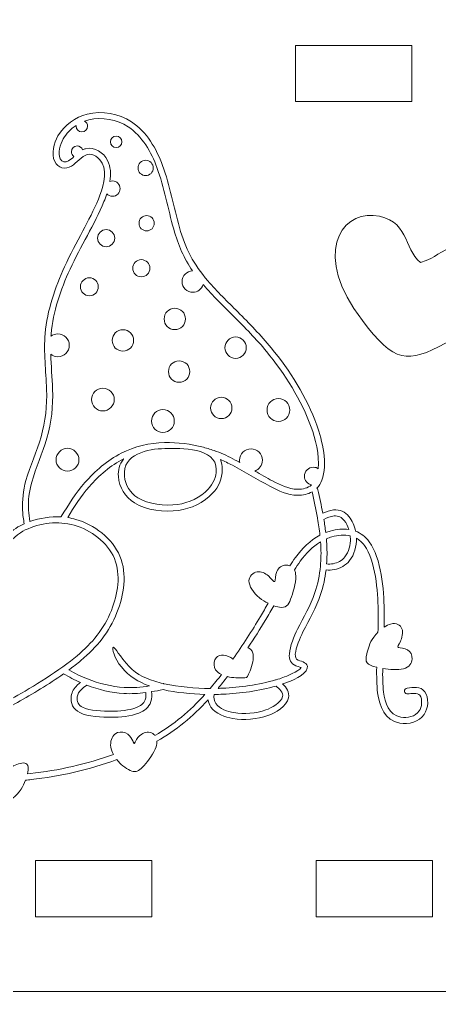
# Model space of a CAD drawing. Header units: inches. Extents: x 0 to 600, y 160 to 641.
# Drawn here: x 129.7 to 189.1, y 416.2 to 553.4 of the extents above; entities that cross this region are included whole.
import ezdxf

# ---------------------------------------------------------------- set-up
doc = ezdxf.new("R2010")
doc.units = ezdxf.units.IN
doc.header["$MEASUREMENT"] = 0
doc.layers.add('_U+0421_U+043B_U+043E_U+0439 1', color=7, linetype='Continuous')

# ---------------------------------------------------------------- blocks, each defined once
blk = doc.blocks.new('block 2')
at = {"layer": '_U+0421_U+043B_U+043E_U+0439 1', "color": 12, "lineweight": 9, "true_color": 0xe30513}
for points in [[(185.16, 549.78), (185.16, 541.84), (168.72, 541.84), (168.72, 549.78), (185.16, 549.78), (185.16, 549.78)], [(148.38, 434.66), (148.38, 426.72), (131.94, 426.72), (131.94, 434.66), (148.38, 434.66), (148.38, 434.66)], [(188.07, 434.66), (188.07, 426.72), (171.63, 426.72), (171.63, 434.66), (188.07, 434.66), (188.07, 434.66)]]:
    blk.add_lwpolyline(points, dxfattribs=at)
for points, knots in [([(230.43, 468.29), (231.37, 469.31), (231.67, 470.01), (232.73, 471.07), (233.44, 471.78), (234.34, 472.91), (235.16, 473.63), (244.04, 481.34), (260.52, 479.1), (266.39, 464.84), (268.61, 459.44), (269.16, 453.86), (267.55, 447.91), (264.41, 436.35), (256.75, 430.24), (248.31, 423.06), (248.31, 423.06), (240.68, 416.17), (240.68, 416.17), (240.68, 416.17), (100.22, 416.17), (100.22, 416.17), (83.27, 417.84), (66.82, 422.3), (50.12, 433.07), (34.12, 443.39), (23.84, 457.32), (17.78, 474.33), (0.06, 524.03), (42.51, 573.42), (93.04, 561.94), (92.58, 591.72), (104.27, 618.34), (134.83, 628.11), (176.36, 641.39), (231.03, 606.11), (233.23, 544.01), (233.23, 544.01), (233.2, 541.59), (233.2, 541.59), (233.2, 541.59), (226.29, 472.96), (226.29, 472.96), (227.48, 471.74), (229.13, 469.78), (230.43, 468.29), (230.43, 468.29), (230.43, 468.29), (230.43, 468.29)], [0, 0, 0, 0, 1, 1, 1, 2, 2, 2, 3, 3, 3, 4, 4, 4, 5, 5, 5, 6, 6, 6, 7, 7, 7, 8, 8, 8, 9, 9, 9, 10, 10, 10, 11, 11, 11, 12, 12, 12, 13, 13, 13, 14, 14, 14, 15, 15, 15, 16, 16, 16, 16]), ([(191.75, 521.38), (188.64, 520.85), (188.83, 519.75), (186.36, 519.13), (183.94, 521.05), (184.78, 525.35), (179.68, 525.77), (175.08, 526.15), (171.06, 520.25), (178.16, 510.91), (182.71, 504.9), (184.49, 504.84), (189.9, 507.71), (198.91, 512.49), (202.52, 523.2), (191.75, 521.38), (191.75, 521.38), (191.75, 521.38), (191.75, 521.38)], [0, 0, 0, 0, 1, 1, 1, 2, 2, 2, 3, 3, 3, 4, 4, 4, 5, 5, 5, 6, 6, 6, 6])]:
    blk.add_open_spline(points, degree=3, knots=knots, dxfattribs=at)
at = {"layer": '_U+0421_U+043B_U+043E_U+0439 1', "lineweight": 0}
for points, knots in [([(71.5, 476.29), (71.07, 476.46), (70.59, 476.56), (70.07, 476.57), (69.13, 476.59), (68.25, 476.34), (67.46, 475.9), (67.29, 476.48), (66.89, 476.89), (66.51, 476.8), (66.11, 476.7), (65.72, 476.06), (65.6, 475.6), (65.48, 475.13), (65.63, 474.84), (65.39, 474.9), (65.15, 474.96), (64.53, 475.38), (64, 475.48), (63.47, 475.58), (63.03, 475.37), (62.74, 474.88), (62.46, 474.38), (62.34, 473.61), (62.77, 473.14), (63.07, 472.8), (63.65, 472.62), (64.27, 472.5), (63.7, 471.64), (63.1, 470.8), (62.34, 470.15), (61.51, 469.45), (59.58, 468.52), (58.52, 469.13), (57.77, 469.56), (57.83, 470.86), (58.17, 471.53), (58.47, 472.11), (59.09, 472.4), (59.73, 472.4), (60.12, 472.4), (60.27, 472.3), (60.54, 472.06), (60.72, 471.9), (60.99, 471.92), (61.14, 472.09), (61.3, 472.27), (61.28, 472.54), (61.11, 472.69), (60.67, 473.08), (60.33, 473.25), (59.73, 473.25), (58.78, 473.25), (57.87, 472.79), (57.42, 471.92), (56.86, 470.83), (56.92, 469.07), (58.09, 468.39), (59.52, 467.58), (61.75, 468.55), (62.88, 469.5), (63.85, 470.32), (64.51, 471.35), (65.19, 472.36), (65.99, 472.26), (66.68, 472.22), (67.05, 472.44), (67.44, 472.67), (67.47, 473.2), (67.52, 473.85), (67.55, 474.21), (67.58, 474.6), (67.58, 474.98), (68.31, 475.45), (69.15, 475.74), (70.05, 475.72), (70.44, 475.71), (70.8, 475.64), (71.13, 475.52), (70.93, 474.98), (70.81, 474.42), (70.76, 473.92), (70.64, 472.81), (70.78, 471.37), (71.47, 470.46), (72.04, 469.71), (72.88, 469.42), (73.74, 469.19), (73.49, 467.51), (73.23, 465.71), (72.7, 464.29), (72.35, 463.34), (71.69, 462.26), (70.58, 462.13), (69.96, 462.05), (68.81, 462.61), (68.59, 461.94), (68.37, 461.29), (69.65, 459.95), (70.06, 459.54), (71.17, 458.43), (72.44, 457.63), (73.95, 457.18), (75.87, 456.62), (78.09, 456.61), (80.03, 457.07), (80.74, 457.23), (81.4, 457.46), (82.03, 457.74), (83.08, 456.54), (84.26, 455.44), (85.64, 454.42), (85.75, 454.34), (85.85, 454.26), (85.96, 454.18), (85.94, 454.11), (85.92, 454.03), (85.9, 453.95), (85.66, 453.02), (85.69, 451.63), (86, 450.95), (86.32, 450.27), (86.92, 450.31), (87.8, 450.39), (88.69, 450.46), (89.86, 450.57), (90.62, 451.05), (90.72, 451.11), (90.82, 451.19), (90.91, 451.27), (93.11, 450.19), (95.42, 449.28), (97.61, 448.55), (99.18, 448.02), (100.73, 447.59), (102.28, 447.24), (102.6, 446.5), (103.05, 445.76), (103.39, 445.37), (103.91, 444.8), (104.2, 445.02), (104.77, 445.57), (105.05, 445.84), (105.41, 446.2), (105.76, 446.58), (107.61, 446.28), (109.49, 446.08), (111.45, 445.92), (115.08, 445.63), (118.9, 445.48), (122.69, 445.54), (122.85, 444.89), (123.08, 444.25), (123.37, 443.71), (123.83, 442.87), (124.43, 442.28), (125.13, 442.1), (125.83, 441.92), (126.61, 442.15), (127.47, 442.61), (128.33, 443.06), (129.26, 443.73), (129.93, 444.76), (130.18, 445.15), (130.39, 445.58), (130.56, 446), (130.82, 446.03), (131.08, 446.06), (131.34, 446.09), (135.42, 446.58), (139.57, 447.48), (143.46, 448.92), (143.58, 448.77), (143.71, 448.62), (143.84, 448.48), (144.46, 447.84), (145.22, 447.35), (145.78, 447.24), (146.34, 447.14), (146.71, 447.42), (147.31, 448.1), (147.91, 448.77), (148.73, 449.85), (149, 450.73), (149.09, 451.02), (149.12, 451.28), (149.11, 451.52), (151.87, 453.1), (154.16, 454.96), (156.35, 457.36), (156.4, 457.01), (156.52, 456.68), (156.75, 456.34), (157.43, 455.39), (158.74, 454.9), (159.85, 454.72), (161.39, 454.46), (163.32, 454.62), (164.8, 455.14), (165.87, 455.52), (167.46, 456.43), (167.72, 457.65), (167.89, 458.43), (167.43, 459.07), (166.89, 459.6), (167, 459.63), (167.11, 459.67), (167.21, 459.71), (168.03, 459.99), (170.16, 460.83), (170.37, 461.83), (170.53, 462.62), (169.61, 462.74), (169.09, 462.96), (168.71, 463.12), (168.66, 463.38), (168.68, 463.79), (168.75, 464.76), (169.34, 466.09), (169.76, 466.95), (170.65, 468.74), (171.62, 470.33), (172.26, 472.24), (172.64, 473.37), (172.89, 474.53), (173.02, 475.71), (173.4, 475.67), (173.75, 475.67), (174.17, 475.75), (175.02, 475.92), (175.8, 476.33), (176.35, 477.02), (177.03, 477.86), (177.34, 479.09), (177.31, 480.16), (177.31, 480.17), (177.31, 480.18), (177.31, 480.19), (177.73, 479.95), (178.11, 479.62), (178.44, 479.17), (180.02, 477.03), (180.35, 472.63), (180.39, 470.04), (180.41, 469), (180.39, 467.96), (180.36, 466.92), (180.14, 466.7), (179.93, 466.46), (179.76, 466.22), (179.15, 465.38), (178.93, 464.47), (178.8, 463.84), (178.66, 463.22), (178.6, 462.86), (178.84, 462.57), (179.05, 462.33), (179.47, 462.13), (180.18, 461.96), (180.16, 460.74), (180.17, 459.5), (180.31, 458.36), (180.56, 456.42), (181.31, 454.48), (183.44, 454.08), (184.69, 453.85), (186.15, 454.22), (186.89, 455.31), (187.47, 456.16), (187.61, 457.66), (186.96, 458.51), (186.37, 459.3), (185.34, 459.15), (184.48, 459.03), (184.25, 459), (184.09, 458.78), (184.12, 458.55), (184.15, 458.32), (184.37, 458.16), (184.6, 458.19), (185.05, 458.25), (185.96, 458.43), (186.28, 458), (186.7, 457.45), (186.56, 456.34), (186.19, 455.79), (185.64, 454.99), (184.5, 454.75), (183.6, 454.92), (181.88, 455.24), (181.35, 456.92), (181.15, 458.46), (181.02, 459.52), (181.01, 460.66), (181.03, 461.79), (181.99, 461.64), (183.18, 461.54), (183.95, 461.74), (184.82, 461.96), (185.13, 462.56), (185.17, 463.12), (185.21, 463.68), (184.98, 464.2), (184.54, 464.44), (184.1, 464.69), (183.46, 464.66), (183.26, 464.76), (183.06, 464.86), (183.3, 465.09), (183.53, 465.58), (183.75, 466.08), (183.95, 466.85), (183.75, 467.4), (183.55, 467.95), (182.95, 468.29), (182.15, 468.07), (181.86, 467.99), (181.55, 467.83), (181.23, 467.62), (181.25, 468.44), (181.26, 469.25), (181.24, 470.06), (181.19, 472.86), (180.84, 477.35), (179.12, 479.68), (178.58, 480.42), (177.92, 480.9), (177.19, 481.18), (177.03, 481.93), (176.71, 482.67), (176.26, 483.23), (175.71, 483.9), (174.96, 484.25), (174.09, 484.18), (173.55, 484.14), (173.04, 483.94), (172.55, 483.72), (172.35, 484.83), (172.11, 485.94), (171.88, 487.03), (171.86, 487.13), (171.81, 487.21), (171.73, 487.27), (172.02, 487.57), (172.25, 487.94), (172.43, 488.39), (173.3, 490.63), (172.49, 494), (171.72, 496.16), (170.33, 500.03), (167.89, 503.93), (165.27, 507.08), (163.8, 508.86), (162.17, 510.51), (160.54, 512.15), (159.11, 513.57), (157.63, 515), (156.32, 516.52), (154.27, 518.92), (153.17, 521.05), (152.31, 524.07), (151.48, 526.96), (150.97, 529.99), (149.92, 532.81), (149.05, 535.17), (147.68, 537.59), (145.52, 538.99), (143.73, 540.16), (141.37, 540.6), (139.28, 540.08), (137.58, 539.65), (136.03, 538.51), (135.14, 536.99), (134.57, 535.99), (134.16, 534.49), (134.67, 533.4), (135.12, 532.42), (136.16, 532.22), (137.05, 532.74), (137.76, 533.16), (138.49, 534.16), (139.26, 534.36), (140.13, 534.58), (141, 533.89), (141.38, 533.15), (142.14, 531.66), (141.44, 529.48), (140.85, 528.05), (140.23, 526.53), (139.42, 525.03), (138.65, 523.58), (137.76, 521.91), (136.86, 520.25), (136.07, 518.53), (134.71, 515.57), (133.62, 512.36), (133.33, 509.1), (133.08, 506.39), (133.45, 503.87), (133.53, 501.18), (133.6, 498.9), (133.38, 496.72), (132.75, 494.52), (132.15, 492.41), (131.2, 490.41), (130.61, 488.32), (130.21, 486.91), (130.06, 485.57), (130.14, 484.12), (130.17, 483.46), (130.25, 482.87), (130.38, 482.22), (130.3, 482.19), (130.23, 482.16), (130.15, 482.12), (128.33, 481.26), (126.92, 479.77), (125.56, 478.32), (125.28, 479.77), (124.92, 481.16), (124.17, 482.49), (123.15, 484.3), (121.53, 485.82), (119.64, 486.68), (119.06, 486.95), (118.44, 487.15), (117.81, 487.31), (117.17, 488.81), (116.58, 490.28), (116.4, 491.92), (116.17, 493.96), (116.43, 496.17), (116.3, 498.27), (116.11, 501.22), (115.38, 504.12), (113.91, 506.71), (112.16, 509.8), (109.28, 512.6), (106.76, 515.09), (103.82, 517.99), (100.68, 521.09), (97.26, 523.42), (94.43, 525.35), (91.12, 526.89), (87.63, 526.96), (84.53, 527.03), (81.56, 525.91), (78.94, 524.33), (76.45, 522.83), (74.32, 520.9), (71.91, 519.32), (70.21, 518.21), (68.32, 517.33), (66.3, 517.01), (65.03, 516.81), (63.56, 516.81), (62.29, 517.1), (62.31, 517.11), (62.33, 517.12), (62.34, 517.13), (63.75, 518.31), (65.01, 520.23), (65.58, 521.98), (66.09, 523.56), (66.14, 525.41), (65.34, 526.9), (64.71, 528.09), (63.43, 529.1), (62.03, 528.78), (60.64, 528.46), (59.6, 526.96), (59.18, 525.68), (58.8, 524.54), (58.78, 523.31), (58.83, 522.11), (58.32, 522.5), (57.83, 522.81), (57.2, 523.11), (56.17, 523.61), (54.75, 524.09), (53.6, 523.9), (52.29, 523.68), (51.46, 522.62), (51.22, 521.36), (50.93, 519.87), (51.42, 518.29), (52.6, 517.31), (53.9, 516.22), (56.09, 515.78), (57.76, 515.71), (58.95, 515.66), (59.97, 515.8), (60.94, 516.24), (60.99, 516.14), (61.05, 516.06), (61.09, 515.99), (62.4, 514.05), (64.17, 512.21), (66.11, 510.91), (68.65, 509.22), (71.97, 508.1), (74.92, 507.42), (77.15, 506.91), (79.25, 506.67), (81.5, 506.5), (81.4, 505.63), (81.3, 504.77), (81.09, 503.92), (80.69, 502.3), (79.83, 500.66), (79.11, 499.16), (78.06, 496.96), (77.01, 494.7), (76.22, 492.4), (75.48, 490.27), (75.03, 488.14), (74.91, 485.89), (74.81, 484.15), (74.87, 481.94), (75.29, 480.25), (75.44, 479.63), (75.74, 478.77), (76.35, 478.46), (76.09, 477.82), (75.84, 477.19), (75.61, 476.54), (75.24, 476.82), (74.87, 477.06), (74.42, 477.24), (73.62, 477.54), (72.75, 477.54), (72.06, 476.96), (71.85, 476.78), (71.66, 476.55), (71.5, 476.29), (71.5, 476.29), (71.5, 476.29), (71.5, 476.29)], [0, 0, 0, 0, 1, 1, 1, 2, 2, 2, 3, 3, 3, 4, 4, 4, 5, 5, 5, 6, 6, 6, 7, 7, 7, 8, 8, 8, 9, 9, 9, 10, 10, 10, 11, 11, 11, 12, 12, 12, 13, 13, 13, 14, 14, 14, 15, 15, 15, 16, 16, 16, 17, 17, 17, 18, 18, 18, 19, 19, 19, 20, 20, 20, 21, 21, 21, 22, 22, 22, 23, 23, 23, 24, 24, 24, 25, 25, 25, 26, 26, 26, 27, 27, 27, 28, 28, 28, 29, 29, 29, 30, 30, 30, 31, 31, 31, 32, 32, 32, 33, 33, 33, 34, 34, 34, 35, 35, 35, 36, 36, 36, 37, 37, 37, 38, 38, 38, 39, 39, 39, 40, 40, 40, 41, 41, 41, 42, 42, 42, 43, 43, 43, 44, 44, 44, 45, 45, 45, 46, 46, 46, 47, 47, 47, 48, 48, 48, 49, 49, 49, 50, 50, 50, 51, 51, 51, 52, 52, 52, 53, 53, 53, 54, 54, 54, 55, 55, 55, 56, 56, 56, 57, 57, 57, 58, 58, 58, 59, 59, 59, 60, 60, 60, 61, 61, 61, 62, 62, 62, 63, 63, 63, 64, 64, 64, 65, 65, 65, 66, 66, 66, 67, 67, 67, 68, 68, 68, 69, 69, 69, 70, 70, 70, 71, 71, 71, 72, 72, 72, 73, 73, 73, 74, 74, 74, 75, 75, 75, 76, 76, 76, 77, 77, 77, 78, 78, 78, 79, 79, 79, 80, 80, 80, 81, 81, 81, 82, 82, 82, 83, 83, 83, 84, 84, 84, 85, 85, 85, 86, 86, 86, 87, 87, 87, 88, 88, 88, 89, 89, 89, 90, 90, 90, 91, 91, 91, 92, 92, 92, 93, 93, 93, 94, 94, 94, 95, 95, 95, 96, 96, 96, 97, 97, 97, 98, 98, 98, 99, 99, 99, 100, 100, 100, 101, 101, 101, 102, 102, 102, 103, 103, 103, 104, 104, 104, 105, 105, 105, 106, 106, 106, 107, 107, 107, 108, 108, 108, 109, 109, 109, 110, 110, 110, 111, 111, 111, 112, 112, 112, 113, 113, 113, 114, 114, 114, 115, 115, 115, 116, 116, 116, 117, 117, 117, 118, 118, 118, 119, 119, 119, 120, 120, 120, 121, 121, 121, 122, 122, 122, 123, 123, 123, 124, 124, 124, 125, 125, 125, 126, 126, 126, 127, 127, 127, 128, 128, 128, 129, 129, 129, 130, 130, 130, 131, 131, 131, 132, 132, 132, 133, 133, 133, 134, 134, 134, 135, 135, 135, 136, 136, 136, 137, 137, 137, 138, 138, 138, 139, 139, 139, 140, 140, 140, 141, 141, 141, 142, 142, 142, 143, 143, 143, 144, 144, 144, 145, 145, 145, 146, 146, 146, 147, 147, 147, 148, 148, 148, 149, 149, 149, 150, 150, 150, 151, 151, 151, 152, 152, 152, 153, 153, 153, 154, 154, 154, 155, 155, 155, 156, 156, 156, 157, 157, 157, 158, 158, 158, 159, 159, 159, 160, 160, 160, 161, 161, 161, 162, 162, 162, 163, 163, 163, 164, 164, 164, 165, 165, 165, 166, 166, 166, 167, 167, 167, 168, 168, 168, 169, 169, 169, 170, 170, 170, 171, 171, 171, 172, 172, 172, 173, 173, 173, 174, 174, 174, 175, 175, 175, 176, 176, 176, 177, 177, 177, 178, 178, 178, 179, 179, 179, 179]), ([(137.7, 538.47), (137.7, 538.43), (137.7, 538.4), (137.7, 538.36), (137.7, 537.91), (138.06, 537.55), (138.51, 537.55), (138.96, 537.55), (139.32, 537.91), (139.32, 538.36), (139.32, 538.67), (139.15, 538.93), (138.9, 539.07), (139.1, 539.14), (139.29, 539.2), (139.49, 539.25), (141.34, 539.72), (143.47, 539.31), (145.06, 538.28), (147.05, 536.98), (148.32, 534.69), (149.13, 532.52), (150.17, 529.72), (150.67, 526.7), (151.49, 523.83), (152.15, 521.54), (152.94, 519.72), (154.16, 517.94), (153.34, 517.92), (152.68, 517.25), (152.68, 516.43), (152.68, 515.59), (153.36, 514.91), (154.2, 514.91), (154.88, 514.91), (155.46, 515.37), (155.65, 516), (155.65, 516), (155.68, 515.97), (155.68, 515.97), (157, 514.43), (158.5, 512.98), (159.94, 511.55), (161.55, 509.93), (163.16, 508.3), (164.62, 506.54), (167.17, 503.46), (169.57, 499.65), (170.92, 495.87), (171.48, 494.32), (172.11, 491.92), (171.93, 490), (171.73, 490.13), (171.49, 490.2), (171.23, 490.2), (170.54, 490.2), (169.97, 489.64), (169.97, 488.94), (169.97, 488.34), (170.4, 487.84), (170.96, 487.71), (170.45, 487.27), (169.77, 487.09), (168.99, 487.1), (167.72, 487.11), (166.56, 487.7), (165.46, 488.28), (164.62, 488.73), (163.8, 489.2), (162.97, 489.67), (163.59, 489.9), (164.03, 490.49), (164.03, 491.19), (164.03, 492.08), (163.31, 492.81), (162.42, 492.81), (161.53, 492.81), (160.8, 492.08), (160.8, 491.19), (160.8, 491.08), (160.82, 490.98), (160.84, 490.88), (160.62, 491), (160.4, 491.12), (160.17, 491.23), (159.27, 491.71), (158.42, 492.11), (157.52, 492.45), (157.48, 492.47), (157.44, 492.49), (157.4, 492.49), (156.85, 492.7), (156.29, 492.87), (155.69, 493.03), (153.91, 493.49), (152.05, 493.75), (150.21, 493.69), (148.08, 493.63), (145.97, 493.16), (144.08, 492.19), (142.14, 491.2), (140.35, 489.66), (138.93, 488.03), (137.63, 486.54), (136.62, 484.93), (135.6, 483.24), (135.59, 483.23), (135.58, 483.21), (135.57, 483.19), (134.09, 483.27), (132.58, 483.04), (131.18, 482.54), (131.08, 483.09), (131.02, 483.6), (130.99, 484.16), (130.91, 485.52), (131.05, 486.77), (131.43, 488.09), (132.02, 490.18), (132.97, 492.18), (133.57, 494.29), (134.22, 496.57), (134.46, 498.84), (134.38, 501.21), (134.33, 502.89), (134.16, 504.52), (134.11, 506.16), (134.39, 505.94), (134.74, 505.81), (135.12, 505.81), (136.01, 505.81), (136.73, 506.53), (136.73, 507.43), (136.73, 508.32), (136.01, 509.04), (135.12, 509.04), (134.75, 509.04), (134.42, 508.92), (134.15, 508.72), (134.16, 508.82), (134.16, 508.92), (134.17, 509.02), (134.46, 512.18), (135.52, 515.31), (136.84, 518.17), (138.32, 521.38), (140.31, 524.49), (141.64, 527.73), (141.78, 528.07), (141.92, 528.44), (142.04, 528.82), (142.24, 528.6), (142.52, 528.47), (142.84, 528.47), (143.44, 528.47), (143.92, 528.95), (143.92, 529.55), (143.92, 530.15), (143.44, 530.63), (142.84, 530.63), (142.71, 530.63), (142.59, 530.61), (142.48, 530.57), (142.64, 531.6), (142.59, 532.64), (142.14, 533.53), (141.58, 534.64), (140.32, 535.51), (139.05, 535.18), (138.89, 535.14), (138.75, 535.09), (138.62, 535.03), (138.51, 535.35), (138.21, 535.58), (137.85, 535.58), (137.4, 535.58), (137.03, 535.22), (137.03, 534.77), (137.03, 534.49), (137.18, 534.23), (137.4, 534.09), (137.16, 533.86), (136.92, 533.65), (136.62, 533.47), (136.17, 533.21), (135.68, 533.24), (135.44, 533.75), (135.06, 534.58), (135.45, 535.83), (135.88, 536.56), (136.32, 537.33), (136.96, 537.98), (137.7, 538.47), (137.7, 538.47), (137.7, 538.47), (137.7, 538.47)], [0, 0, 0, 0, 1, 1, 1, 2, 2, 2, 3, 3, 3, 4, 4, 4, 5, 5, 5, 6, 6, 6, 7, 7, 7, 8, 8, 8, 9, 9, 9, 10, 10, 10, 11, 11, 11, 12, 12, 12, 13, 13, 13, 14, 14, 14, 15, 15, 15, 16, 16, 16, 17, 17, 17, 18, 18, 18, 19, 19, 19, 20, 20, 20, 21, 21, 21, 22, 22, 22, 23, 23, 23, 24, 24, 24, 25, 25, 25, 26, 26, 26, 27, 27, 27, 28, 28, 28, 29, 29, 29, 30, 30, 30, 31, 31, 31, 32, 32, 32, 33, 33, 33, 34, 34, 34, 35, 35, 35, 36, 36, 36, 37, 37, 37, 38, 38, 38, 39, 39, 39, 40, 40, 40, 41, 41, 41, 42, 42, 42, 43, 43, 43, 44, 44, 44, 45, 45, 45, 46, 46, 46, 47, 47, 47, 48, 48, 48, 49, 49, 49, 50, 50, 50, 51, 51, 51, 52, 52, 52, 53, 53, 53, 54, 54, 54, 55, 55, 55, 56, 56, 56, 57, 57, 57, 58, 58, 58, 59, 59, 59, 60, 60, 60, 61, 61, 61, 62, 62, 62, 63, 63, 63, 64, 64, 64, 65, 65, 65, 65]), ([(143.36, 536.97), (142.91, 536.97), (142.55, 536.61), (142.55, 536.16), (142.55, 535.71), (142.91, 535.35), (143.36, 535.35), (143.81, 535.35), (144.17, 535.71), (144.17, 536.16), (144.17, 536.61), (143.81, 536.97), (143.36, 536.97), (143.36, 536.97), (143.36, 536.97), (143.36, 536.97)], [0, 0, 0, 0, 1, 1, 1, 2, 2, 2, 3, 3, 3, 4, 4, 4, 5, 5, 5, 5]), ([(147.53, 533.55), (146.93, 533.55), (146.45, 533.06), (146.45, 532.47), (146.45, 531.87), (146.93, 531.39), (147.53, 531.39), (148.12, 531.39), (148.61, 531.87), (148.61, 532.47), (148.61, 533.06), (148.12, 533.55), (147.53, 533.55), (147.53, 533.55), (147.53, 533.55), (147.53, 533.55)], [0, 0, 0, 0, 1, 1, 1, 2, 2, 2, 3, 3, 3, 4, 4, 4, 5, 5, 5, 5]), ([(147.67, 525.74), (147.07, 525.74), (146.59, 525.26), (146.59, 524.66), (146.59, 524.06), (147.07, 523.58), (147.67, 523.58), (148.26, 523.58), (148.74, 524.06), (148.74, 524.66), (148.74, 525.26), (148.26, 525.74), (147.67, 525.74), (147.67, 525.74), (147.67, 525.74), (147.67, 525.74)], [0, 0, 0, 0, 1, 1, 1, 2, 2, 2, 3, 3, 3, 4, 4, 4, 5, 5, 5, 5]), ([(141.94, 523.77), (141.28, 523.77), (140.73, 523.23), (140.73, 522.56), (140.73, 521.89), (141.28, 521.35), (141.94, 521.35), (142.61, 521.35), (143.15, 521.89), (143.15, 522.56), (143.15, 523.23), (142.61, 523.77), (141.94, 523.77), (141.94, 523.77), (141.94, 523.77), (141.94, 523.77)], [0, 0, 0, 0, 1, 1, 1, 2, 2, 2, 3, 3, 3, 4, 4, 4, 5, 5, 5, 5]), ([(146.91, 519.52), (146.25, 519.52), (145.71, 518.98), (145.71, 518.31), (145.71, 517.64), (146.25, 517.1), (146.91, 517.1), (147.58, 517.1), (148.13, 517.64), (148.13, 518.31), (148.13, 518.98), (147.58, 519.52), (146.91, 519.52), (146.91, 519.52), (146.91, 519.52), (146.91, 519.52)], [0, 0, 0, 0, 1, 1, 1, 2, 2, 2, 3, 3, 3, 4, 4, 4, 5, 5, 5, 5]), ([(139.57, 516.96), (138.87, 516.96), (138.31, 516.39), (138.31, 515.69), (138.31, 515), (138.87, 514.43), (139.57, 514.43), (140.27, 514.43), (140.84, 515), (140.84, 515.69), (140.84, 516.39), (140.27, 516.96), (139.57, 516.96), (139.57, 516.96), (139.57, 516.96), (139.57, 516.96)], [0, 0, 0, 0, 1, 1, 1, 2, 2, 2, 3, 3, 3, 4, 4, 4, 5, 5, 5, 5]), ([(151.65, 512.66), (150.81, 512.66), (150.14, 511.98), (150.14, 511.15), (150.14, 510.31), (150.81, 509.64), (151.65, 509.64), (152.48, 509.64), (153.16, 510.31), (153.16, 511.15), (153.16, 511.98), (152.48, 512.66), (151.65, 512.66), (151.65, 512.66), (151.65, 512.66), (151.65, 512.66)], [0, 0, 0, 0, 1, 1, 1, 2, 2, 2, 3, 3, 3, 4, 4, 4, 5, 5, 5, 5]), ([(144.31, 509.63), (143.47, 509.63), (142.8, 508.95), (142.8, 508.12), (142.8, 507.28), (143.47, 506.6), (144.31, 506.6), (145.14, 506.6), (145.82, 507.28), (145.82, 508.12), (145.82, 508.95), (145.14, 509.63), (144.31, 509.63), (144.31, 509.63), (144.31, 509.63), (144.31, 509.63)], [0, 0, 0, 0, 1, 1, 1, 2, 2, 2, 3, 3, 3, 4, 4, 4, 5, 5, 5, 5]), ([(160.24, 508.6), (159.41, 508.6), (158.73, 507.93), (158.73, 507.09), (158.73, 506.26), (159.41, 505.58), (160.24, 505.58), (161.08, 505.58), (161.75, 506.26), (161.75, 507.09), (161.75, 507.93), (161.08, 508.6), (160.24, 508.6), (160.24, 508.6), (160.24, 508.6), (160.24, 508.6)], [0, 0, 0, 0, 1, 1, 1, 2, 2, 2, 3, 3, 3, 4, 4, 4, 5, 5, 5, 5]), ([(152.26, 505.23), (151.43, 505.23), (150.75, 504.56), (150.75, 503.72), (150.75, 502.89), (151.43, 502.21), (152.26, 502.21), (153.1, 502.21), (153.77, 502.89), (153.77, 503.72), (153.77, 504.56), (153.1, 505.23), (152.26, 505.23), (152.26, 505.23), (152.26, 505.23), (152.26, 505.23)], [0, 0, 0, 0, 1, 1, 1, 2, 2, 2, 3, 3, 3, 4, 4, 4, 5, 5, 5, 5]), ([(141.48, 501.38), (140.59, 501.38), (139.87, 500.66), (139.87, 499.77), (139.87, 498.88), (140.59, 498.16), (141.48, 498.16), (142.37, 498.16), (143.09, 498.88), (143.09, 499.77), (143.09, 500.66), (142.37, 501.38), (141.48, 501.38), (141.48, 501.38), (141.48, 501.38), (141.48, 501.38)], [0, 0, 0, 0, 1, 1, 1, 2, 2, 2, 3, 3, 3, 4, 4, 4, 5, 5, 5, 5]), ([(158.22, 500.09), (157.38, 500.09), (156.71, 499.42), (156.71, 498.58), (156.71, 497.75), (157.38, 497.07), (158.22, 497.07), (159.05, 497.07), (159.73, 497.75), (159.73, 498.58), (159.73, 499.42), (159.05, 500.09), (158.22, 500.09), (158.22, 500.09), (158.22, 500.09), (158.22, 500.09)], [0, 0, 0, 0, 1, 1, 1, 2, 2, 2, 3, 3, 3, 4, 4, 4, 5, 5, 5, 5]), ([(166.29, 499.91), (165.4, 499.91), (164.68, 499.19), (164.68, 498.29), (164.68, 497.4), (165.4, 496.68), (166.29, 496.68), (167.18, 496.68), (167.91, 497.4), (167.91, 498.29), (167.91, 499.19), (167.18, 499.91), (166.29, 499.91), (166.29, 499.91), (166.29, 499.91), (166.29, 499.91)], [0, 0, 0, 0, 1, 1, 1, 2, 2, 2, 3, 3, 3, 4, 4, 4, 5, 5, 5, 5]), ([(149.97, 498.34), (149.07, 498.34), (148.35, 497.62), (148.35, 496.73), (148.35, 495.83), (149.07, 495.11), (149.97, 495.11), (150.86, 495.11), (151.58, 495.83), (151.58, 496.73), (151.58, 497.62), (150.86, 498.34), (149.97, 498.34), (149.97, 498.34), (149.97, 498.34), (149.97, 498.34)], [0, 0, 0, 0, 1, 1, 1, 2, 2, 2, 3, 3, 3, 4, 4, 4, 5, 5, 5, 5]), ([(136.49, 492.88), (135.59, 492.88), (134.87, 492.15), (134.87, 491.26), (134.87, 490.37), (135.59, 489.65), (136.49, 489.65), (137.38, 489.65), (138.1, 490.37), (138.1, 491.26), (138.1, 492.15), (137.38, 492.88), (136.49, 492.88), (136.49, 492.88), (136.49, 492.88), (136.49, 492.88)], [0, 0, 0, 0, 1, 1, 1, 2, 2, 2, 3, 3, 3, 4, 4, 4, 5, 5, 5, 5]), ([(150.23, 492.85), (152.54, 492.91), (157.49, 493.02), (157.51, 489.87), (157.51, 488.83), (157.07, 487.88), (156.37, 487.12), (155.27, 485.92), (153.62, 485.18), (152.03, 484.95), (150.28, 484.7), (147.9, 484.97), (146.4, 485.91), (145.33, 486.57), (144.63, 487.7), (144.52, 488.96), (144.27, 492.13), (147.84, 492.78), (150.23, 492.85), (150.23, 492.85), (150.23, 492.85), (150.23, 492.85)], [0, 0, 0, 0, 1, 1, 1, 2, 2, 2, 3, 3, 3, 4, 4, 4, 5, 5, 5, 6, 6, 6, 7, 7, 7, 7]), ([(158.24, 460.93), (157.88, 461.11), (157.6, 461.33), (157.42, 461.59), (157.12, 462.03), (157.14, 462.6), (157.32, 463), (157.49, 463.4), (157.83, 463.65), (158.23, 463.69), (158.63, 463.74), (159.11, 463.59), (159.55, 463.33), (159.65, 463.27), (159.76, 463.2), (159.86, 463.12), (161.26, 465.09), (162.56, 467.13), (163.76, 469.14), (164.12, 469.76), (164.48, 470.38), (164.84, 471), (164.42, 471.21), (164, 471.47), (163.64, 471.76), (162.7, 472.51), (162.13, 473.44), (162.13, 474.15), (162.13, 474.85), (162.7, 475.33), (163.27, 475.43), (163.85, 475.53), (164.43, 475.25), (164.88, 474.85), (165.32, 474.45), (165.63, 473.93), (165.76, 474.06), (165.89, 474.18), (165.84, 474.94), (166.06, 475.5), (166.29, 476.05), (166.78, 476.39), (167.35, 476.39), (167.53, 476.39), (167.72, 476.35), (167.9, 476.28), (168.15, 476.68), (168.42, 477.07), (168.69, 477.44), (169.66, 478.76), (170.77, 479.87), (172.16, 480.61), (172.08, 481.39), (171.96, 482.18), (171.82, 482.96), (171.81, 483), (171.8, 483.04), (171.8, 483.08), (171.59, 484.31), (171.33, 485.54), (171.07, 486.75), (170.48, 486.4), (169.76, 486.24), (168.98, 486.25), (167.55, 486.27), (166.3, 486.87), (165.07, 487.53), (163.28, 488.48), (161.56, 489.54), (159.78, 490.48), (159.21, 490.78), (158.66, 491.05), (158.11, 491.29), (158.26, 490.85), (158.36, 490.41), (158.36, 489.88), (158.37, 488.62), (157.84, 487.46), (156.99, 486.54), (155.76, 485.2), (153.93, 484.37), (152.15, 484.11), (150.2, 483.83), (147.63, 484.14), (145.95, 485.18), (144.65, 485.99), (143.8, 487.36), (143.68, 488.89), (143.6, 489.86), (143.84, 490.57), (144.39, 491.36), (144.4, 491.38), (144.41, 491.4), (144.43, 491.41), (142.6, 490.47), (140.91, 489.01), (139.57, 487.47), (138.38, 486.11), (137.44, 484.63), (136.51, 483.09), (136.89, 483.04), (137.27, 482.96), (137.64, 482.85), (140.25, 482.13), (142.83, 480.17), (143.89, 477.64), (144.95, 475.12), (144.45, 472.16), (143.47, 469.69), (142.37, 466.91), (140.67, 464.84), (138.38, 462.92), (137.84, 462.47), (137.27, 462.02), (136.68, 461.59), (137.53, 461.1), (138.36, 460.68), (139.3, 460.31), (140.91, 459.68), (142.75, 459.21), (144.48, 459.1), (145.68, 459.03), (146.88, 459.15), (148.06, 459.33), (146.48, 459.88), (145.21, 460.67), (144.11, 462), (143.1, 463.22), (142.71, 464.72), (142.97, 464.78), (143.15, 464.83), (143.45, 464.13), (144.76, 462.54), (145.87, 461.2), (147.16, 460.48), (148.82, 459.98), (149.21, 459.86), (149.62, 459.75), (150.04, 459.66), (150.08, 459.65), (150.12, 459.64), (150.16, 459.63), (152.2, 459.18), (154.53, 458.99), (156.64, 458.97), (157.18, 459.61), (157.72, 460.26), (158.24, 460.93), (158.24, 460.93), (158.24, 460.93), (158.24, 460.93)], [0, 0, 0, 0, 1, 1, 1, 2, 2, 2, 3, 3, 3, 4, 4, 4, 5, 5, 5, 6, 6, 6, 7, 7, 7, 8, 8, 8, 9, 9, 9, 10, 10, 10, 11, 11, 11, 12, 12, 12, 13, 13, 13, 14, 14, 14, 15, 15, 15, 16, 16, 16, 17, 17, 17, 18, 18, 18, 19, 19, 19, 20, 20, 20, 21, 21, 21, 22, 22, 22, 23, 23, 23, 24, 24, 24, 25, 25, 25, 26, 26, 26, 27, 27, 27, 28, 28, 28, 29, 29, 29, 30, 30, 30, 31, 31, 31, 32, 32, 32, 33, 33, 33, 34, 34, 34, 35, 35, 35, 36, 36, 36, 37, 37, 37, 38, 38, 38, 39, 39, 39, 40, 40, 40, 41, 41, 41, 42, 42, 42, 43, 43, 43, 44, 44, 44, 45, 45, 45, 46, 46, 46, 47, 47, 47, 48, 48, 48, 49, 49, 49, 50, 50, 50, 50]), ([(119.02, 457.43), (118.99, 457.46), (118.96, 457.49), (118.92, 457.52), (116.76, 459.5), (114.62, 461.61), (112.74, 463.78), (110.63, 466.21), (108.86, 468.82), (107.64, 471.8), (106.76, 473.96), (106.12, 476.41), (106.24, 478.76), (106.34, 480.68), (106.97, 482.54), (108.26, 483.99), (109.54, 485.42), (111.31, 486.28), (113.18, 486.61), (115.18, 486.96), (117.44, 486.75), (119.29, 485.91), (121.01, 485.12), (122.5, 483.72), (123.43, 482.07), (124.28, 480.56), (124.59, 478.93), (124.9, 477.24), (124.94, 477.01), (125.17, 476.86), (125.4, 476.9), (125.48, 476.92), (128.83, 480.55), (130.52, 481.35), (132.62, 482.34), (135.16, 482.66), (137.41, 482.03), (139.77, 481.38), (142.15, 479.6), (143.11, 477.31), (144.07, 475.01), (143.57, 472.25), (142.68, 470), (141.63, 467.35), (140.01, 465.4), (137.83, 463.58), (135.53, 461.64), (131.42, 459.09), (129, 457.73), (127.12, 456.68), (125.22, 455.7), (123.27, 454.82), (123.01, 454.7), (122.68, 454.51), (122.39, 454.61), (121.94, 454.78), (121.09, 455.58), (120.72, 455.9), (120.16, 456.4), (119.59, 456.91), (119.02, 457.43), (119.02, 457.43), (119.02, 457.43), (119.02, 457.43)], [0, 0, 0, 0, 1, 1, 1, 2, 2, 2, 3, 3, 3, 4, 4, 4, 5, 5, 5, 6, 6, 6, 7, 7, 7, 8, 8, 8, 9, 9, 9, 10, 10, 10, 11, 11, 11, 12, 12, 12, 13, 13, 13, 14, 14, 14, 15, 15, 15, 16, 16, 16, 17, 17, 17, 18, 18, 18, 19, 19, 19, 20, 20, 20, 21, 21, 21, 21]), ([(172.98, 480.98), (172.9, 481.6), (172.81, 482.23), (172.71, 482.85), (173.16, 483.07), (173.67, 483.29), (174.15, 483.33), (174.75, 483.38), (175.23, 483.15), (175.6, 482.69), (175.88, 482.34), (176.1, 481.9), (176.24, 481.43), (175.41, 481.55), (174.51, 481.46), (173.62, 481.19), (173.4, 481.13), (173.18, 481.06), (172.98, 480.98), (172.98, 480.98), (172.98, 480.98), (172.98, 480.98)], [0, 0, 0, 0, 1, 1, 1, 2, 2, 2, 3, 3, 3, 4, 4, 4, 5, 5, 5, 6, 6, 6, 7, 7, 7, 7]), ([(173.07, 480.09), (173.32, 480.2), (173.58, 480.3), (173.86, 480.38), (174.74, 480.64), (175.63, 480.72), (176.43, 480.53), (176.45, 480.4), (176.46, 480.27), (176.46, 480.14), (176.48, 479.27), (176.23, 478.24), (175.68, 477.55), (175.27, 477.03), (174.66, 476.71), (174.01, 476.59), (173.68, 476.52), (173.4, 476.53), (173.1, 476.56), (173.17, 477.45), (173.17, 478.34), (173.13, 479.22), (173.11, 479.51), (173.09, 479.8), (173.07, 480.09), (173.07, 480.09), (173.07, 480.09), (173.07, 480.09)], [0, 0, 0, 0, 1, 1, 1, 2, 2, 2, 3, 3, 3, 4, 4, 4, 5, 5, 5, 6, 6, 6, 7, 7, 7, 8, 8, 8, 9, 9, 9, 9]), ([(161.98, 464.71), (162.02, 464.7), (162.05, 464.69), (162.09, 464.68), (162.47, 464.53), (162.78, 464.07), (162.74, 463.32), (162.71, 462.56), (162.32, 461.5), (162.08, 460.97), (161.84, 460.44), (161.74, 460.44), (161.24, 460.45), (160.75, 460.45), (159.85, 460.47), (159.1, 460.64), (159.1, 460.64), (159.09, 460.64), (159.09, 460.64), (158.65, 460.08), (158.21, 459.52), (157.76, 458.98), (157.99, 458.99), (158.21, 458.99), (158.43, 459), (160.82, 459.1), (163.52, 459.48), (165.9, 460.18), (165.93, 460.19), (165.96, 460.2), (165.99, 460.2), (166.31, 460.3), (166.63, 460.4), (166.93, 460.51), (167.36, 460.66), (169.17, 461.38), (169.5, 461.91), (169.31, 462), (168.88, 462.12), (168.76, 462.17), (168.03, 462.49), (167.78, 463.07), (167.84, 463.85), (167.91, 464.95), (168.52, 466.35), (169, 467.33), (169.86, 469.07), (170.83, 470.65), (171.45, 472.51), (171.86, 473.71), (172.1, 474.96), (172.22, 476.22), (172.22, 476.23), (172.22, 476.24), (172.23, 476.25), (172.32, 477.22), (172.33, 478.2), (172.28, 479.18), (172.27, 479.34), (172.26, 479.51), (172.25, 479.68), (171.11, 479.01), (170.19, 478.04), (169.38, 476.94), (169.09, 476.54), (168.81, 476.13), (168.54, 475.71), (168.63, 475.56), (168.69, 475.38), (168.72, 475.17), (168.86, 474.3), (168.48, 472.89), (168.14, 471.92), (167.8, 470.94), (167.51, 470.41), (166.71, 470.42), (166.4, 470.43), (166.02, 470.51), (165.62, 470.66), (165.25, 470), (164.87, 469.35), (164.49, 468.71), (163.69, 467.38), (162.86, 466.03), (161.98, 464.71), (161.98, 464.71), (161.98, 464.71), (161.98, 464.71)], [0, 0, 0, 0, 1, 1, 1, 2, 2, 2, 3, 3, 3, 4, 4, 4, 5, 5, 5, 6, 6, 6, 7, 7, 7, 8, 8, 8, 9, 9, 9, 10, 10, 10, 11, 11, 11, 12, 12, 12, 13, 13, 13, 14, 14, 14, 15, 15, 15, 16, 16, 16, 17, 17, 17, 18, 18, 18, 19, 19, 19, 20, 20, 20, 21, 21, 21, 22, 22, 22, 23, 23, 23, 24, 24, 24, 25, 25, 25, 26, 26, 26, 27, 27, 27, 28, 28, 28, 29, 29, 29, 29]), ([(89.09, 453.68), (89.45, 453.79), (90.02, 454.03), (90.55, 453.98), (91.08, 453.93), (91.56, 453.58), (91.63, 452.98), (91.67, 452.68), (91.6, 452.31), (91.43, 451.96), (93.55, 450.93), (95.77, 450.06), (97.88, 449.35), (99.25, 448.9), (100.59, 448.52), (101.94, 448.19), (101.94, 448.19), (101.92, 448.26), (101.92, 448.26), (101.69, 449.21), (101.97, 449.73), (102.46, 450.02), (102.95, 450.3), (103.64, 450.36), (104.01, 450.03), (104.39, 449.7), (104.44, 449), (104.51, 448.74), (104.59, 448.49), (104.68, 448.69), (104.92, 448.95), (105.16, 449.21), (105.55, 449.53), (106.02, 449.62), (106.49, 449.7), (107.05, 449.56), (107.23, 449.22), (107.41, 448.89), (107.21, 448.37), (106.69, 447.68), (106.61, 447.57), (106.52, 447.45), (106.42, 447.33), (108.08, 447.09), (109.77, 446.91), (111.51, 446.77), (115.07, 446.49), (118.82, 446.34), (122.54, 446.39), (122.53, 446.47), (122.52, 446.55), (122.51, 446.63), (122.42, 447.63), (122.54, 448.52), (123, 449.21), (123.46, 449.91), (124.25, 450.41), (124.97, 450.47), (125.7, 450.54), (126.36, 450.17), (126.7, 449.48), (127.04, 448.8), (127.07, 447.8), (127.17, 447.39), (127.28, 446.98), (127.46, 447.15), (127.87, 447.43), (128.28, 447.72), (128.92, 448.11), (129.55, 448.32), (130.19, 448.53), (130.81, 448.55), (130.92, 447.87), (130.95, 447.62), (130.92, 447.28), (130.84, 446.89), (130.84, 446.89), (131.24, 446.94), (131.24, 446.94), (135.19, 447.41), (139.21, 448.27), (142.99, 449.65), (142.8, 450), (142.67, 450.36), (142.61, 450.7), (142.49, 451.46), (142.74, 452.17), (143.17, 452.53), (143.61, 452.88), (144.23, 452.88), (144.68, 452.69), (145.14, 452.5), (145.42, 452.11), (145.59, 451.81), (145.76, 451.5), (145.83, 451.27), (145.88, 451.21), (145.94, 451.15), (145.97, 451.27), (146.12, 451.55), (146.26, 451.82), (146.52, 452.26), (146.97, 452.53), (147.42, 452.8), (148.07, 452.89), (148.53, 452.59), (148.64, 452.53), (148.74, 452.44), (148.82, 452.33), (151.53, 453.89), (153.75, 455.74), (155.91, 458.13), (153.94, 458.18), (151.85, 458.39), (149.99, 458.8), (149.45, 458.7), (148.91, 458.6), (148.37, 458.52), (148.42, 458.04), (148.43, 457.58), (148.27, 457.11), (148, 456.3), (147.33, 455.78), (146.56, 455.48), (145.42, 455.02), (143.91, 454.91), (142.69, 454.9), (141.38, 454.88), (139.37, 454.97), (138.21, 455.56), (137.29, 456.03), (136.86, 456.88), (137.02, 457.9), (137.12, 458.53), (137.41, 458.98), (137.85, 459.42), (138, 459.55), (138.14, 459.68), (138.3, 459.81), (137.47, 460.17), (136.71, 460.58), (135.93, 461.04), (133.84, 459.56), (131.55, 458.19), (129.41, 456.99), (127.52, 455.93), (125.6, 454.94), (123.62, 454.04), (123.11, 453.81), (122.67, 453.61), (122.11, 453.81), (121.49, 454.03), (120.65, 454.83), (120.16, 455.26), (119.62, 455.73), (119.09, 456.22), (118.55, 456.71), (117.67, 456.57), (116.89, 456.48), (115.97, 456.53), (114.48, 456.63), (113.1, 457.07), (111.77, 457.73), (110.95, 457.45), (110.22, 457.23), (109.34, 457.12), (108.11, 456.95), (106.75, 456.95), (105.5, 457.02), (104.47, 457.08), (103.07, 457.21), (102.29, 457.98), (101.67, 458.59), (101.49, 459.55), (101.39, 460.42), (99.22, 460.28), (96.91, 460.24), (94.71, 460.35), (94.55, 459.46), (94.32, 458.5), (93.62, 457.9), (92.7, 457.1), (91.04, 457.06), (89.89, 457.06), (88.32, 457.04), (86.36, 457.11), (84.84, 457.42), (84.07, 457.58), (83.55, 457.76), (83.05, 458.26), (82.98, 458.22), (82.9, 458.17), (82.82, 458.13), (83.79, 457.04), (84.88, 456.03), (86.14, 455.1), (86.14, 455.1), (86.35, 454.95), (86.35, 454.95), (86.58, 455.25), (86.85, 455.42), (87.12, 455.49), (87.61, 455.62), (88.1, 455.41), (88.32, 455.03), (88.54, 454.65), (88.49, 454.12), (88.53, 453.84), (88.58, 453.57), (88.73, 453.56), (89.09, 453.68), (89.09, 453.68), (89.09, 453.68), (89.09, 453.68)], [0, 0, 0, 0, 1, 1, 1, 2, 2, 2, 3, 3, 3, 4, 4, 4, 5, 5, 5, 6, 6, 6, 7, 7, 7, 8, 8, 8, 9, 9, 9, 10, 10, 10, 11, 11, 11, 12, 12, 12, 13, 13, 13, 14, 14, 14, 15, 15, 15, 16, 16, 16, 17, 17, 17, 18, 18, 18, 19, 19, 19, 20, 20, 20, 21, 21, 21, 22, 22, 22, 23, 23, 23, 24, 24, 24, 25, 25, 25, 26, 26, 26, 27, 27, 27, 28, 28, 28, 29, 29, 29, 30, 30, 30, 31, 31, 31, 32, 32, 32, 33, 33, 33, 34, 34, 34, 35, 35, 35, 36, 36, 36, 37, 37, 37, 38, 38, 38, 39, 39, 39, 40, 40, 40, 41, 41, 41, 42, 42, 42, 43, 43, 43, 44, 44, 44, 45, 45, 45, 46, 46, 46, 47, 47, 47, 48, 48, 48, 49, 49, 49, 50, 50, 50, 51, 51, 51, 52, 52, 52, 53, 53, 53, 54, 54, 54, 55, 55, 55, 56, 56, 56, 57, 57, 57, 58, 58, 58, 59, 59, 59, 60, 60, 60, 61, 61, 61, 62, 62, 62, 63, 63, 63, 64, 64, 64, 65, 65, 65, 66, 66, 66, 67, 67, 67, 68, 68, 68, 69, 69, 69, 70, 70, 70, 71, 71, 71, 71]), ([(139.21, 459.43), (140.85, 458.82), (142.69, 458.36), (144.43, 458.26), (145.48, 458.19), (146.51, 458.26), (147.53, 458.4), (147.57, 458.05), (147.58, 457.7), (147.47, 457.38), (147.28, 456.82), (146.78, 456.48), (146.24, 456.27), (145.22, 455.86), (143.78, 455.76), (142.68, 455.75), (141.54, 455.73), (139.6, 455.81), (138.6, 456.32), (138, 456.62), (137.76, 457.12), (137.86, 457.77), (137.93, 458.21), (138.13, 458.5), (138.44, 458.81), (138.68, 459.04), (138.94, 459.24), (139.21, 459.43), (139.21, 459.43), (139.21, 459.43), (139.21, 459.43)], [0, 0, 0, 0, 1, 1, 1, 2, 2, 2, 3, 3, 3, 4, 4, 4, 5, 5, 5, 6, 6, 6, 7, 7, 7, 8, 8, 8, 9, 9, 9, 10, 10, 10, 10]), ([(157.19, 458.12), (157.63, 458.13), (158.05, 458.14), (158.46, 458.15), (160.87, 458.26), (163.56, 458.62), (165.96, 459.31), (166.38, 458.93), (167, 458.35), (166.89, 457.83), (166.71, 456.97), (165.26, 456.21), (164.51, 455.94), (163.17, 455.46), (161.39, 455.32), (159.99, 455.56), (159.13, 455.7), (157.98, 456.08), (157.45, 456.83), (157.17, 457.23), (157.15, 457.67), (157.19, 458.12), (157.19, 458.12), (157.19, 458.12), (157.19, 458.12)], [0, 0, 0, 0, 1, 1, 1, 2, 2, 2, 3, 3, 3, 4, 4, 4, 5, 5, 5, 6, 6, 6, 7, 7, 7, 8, 8, 8, 8])]:
    blk.add_open_spline(points, degree=3, knots=knots, dxfattribs=at)

msp = doc.modelspace()

# ---------------------------------------------------------------- block references
at = {"layer": '_U+0421_U+043B_U+043E_U+0439 1'}
msp.add_blockref('block 2', (0, 0), dxfattribs=at)

doc.saveas('drawing.dxf')
